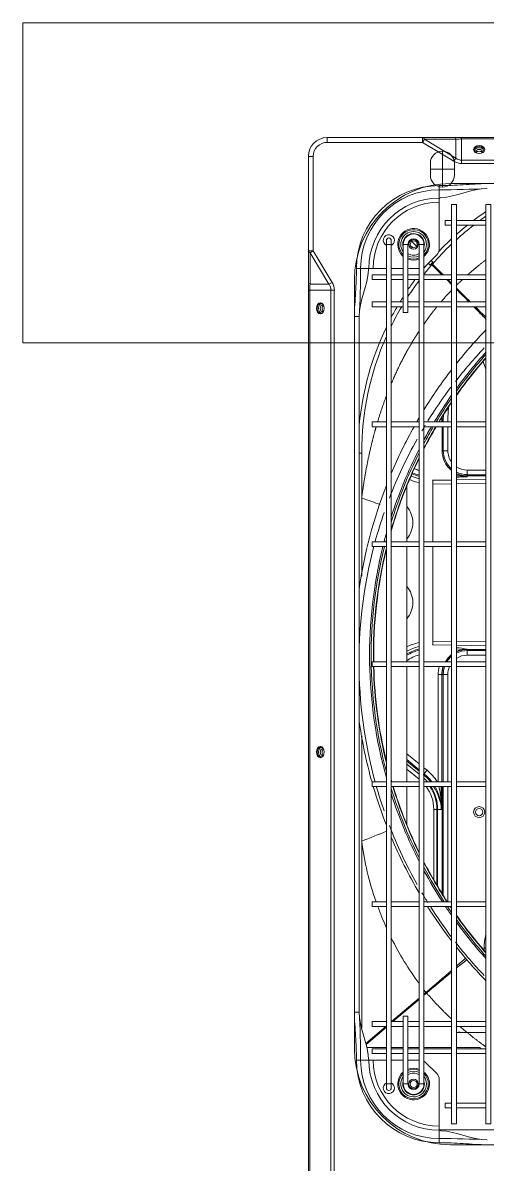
# Model space of a CAD drawing. Header units: millimetres. Extents: x 147592 to 200208, y -27981 to 8299.
# Drawn here: x 174400 to 174690, y -823 to -110 of the extents above; entities that cross this region are included whole.
import ezdxf

# ---------------------------------------------------------------- set-up
doc = ezdxf.new("R2010")
doc.units = ezdxf.units.MM
for name, color, linetype, lineweight in [('A-DETL-____-WIDE', 7, 'Continuous', 80), ('G-XREF-____-OTLN', 7, 'Continuous', 5), ('M-EQPM-____-OTLN', 7, 'Continuous', 5), ('S-FNDN-____-OTLN', 7, 'Continuous', 5)]:
    doc.layers.add(name, color=color, linetype=linetype, lineweight=lineweight)

# ---------------------------------------------------------------- blocks, each defined once
blk = doc.blocks.new('YXQH_ST_B9-20_rvt-1-三层给排水_消防平面图')
at = {"layer": 'S-FNDN-____-OTLN', "color": 251, "lineweight": 18, "true_color": 0x515151}
for p, q in [((176200.01, -110), (174400.01, -110)), ((174400.01, -110), (174400.01, -310)), ((174400.01, -310), (176200.01, -310))]:
    blk.add_line(p, q, dxfattribs=at)
blk = doc.blocks.new('RUXYQ14BA - top_dwg-V198-三层给排水_消防平面图')
at = {"layer": 'A-DETL-____-WIDE'}
blk.add_line((244.03, -142.4), (244.13, -142.48), dxfattribs=at)
for centre, major_axis in [((278.51, 246.24), (2.15, 0)), ((180.72, 148.44), (0, 2.15))]:
    blk.add_ellipse(centre, major_axis=major_axis, ratio=0.707107, start_param=3.141593, end_param=3.158144, dxfattribs=at)
at = {"layer": 'G-XREF-____-OTLN', "color": 251, "true_color": 0x666666}
for p, q in [((267.56, 255.19), (267.56, 254.32)), ((223.54, 188.42), (220.54, 188.42)), ((231.03, 188.42), (234.03, 188.42)), ((244.03, 188.42), (241.03, 188.42)), ((255.23, 169.43), (248.98, 175.68)), ((249.32, 176.08), (255.97, 169.43)), ((261.27, 163.39), (258.23, 166.43)), ((258.97, 166.43), (261.27, 164.13)), ((255.23, 77.46), (255.34, 77.47)), ((205.09, 58.01), (203.54, 58.01)), ((271.07, 44.48), (271.07, 43.14)), ((282.76, 43.75), (271.07, 43.75)), ((249.44, 40.97), (261.27, 41.13)), ((264.27, 41.17), (282.76, 41.43)), ((282.76, 39.02), (264.27, 38.76)), ((261.27, -62.13), (249.44, -61.96)), ((264.27, -59.75), (282.76, -60.01)), ((282.76, -62.43), (264.27, -62.17)), ((233.23, -129.99), (241.03, -136.31)), ((241.03, -140.91), (233.23, -134.59)), ((233.23, -136.45), (241.03, -142.78)), ((241.03, -145.88), (233.23, -139.56)), ((258.91, -150.44), (258.91, -222.42)), ((254.73, -164.73), (252.06, -164.73)), ((252.55, -164.73), (252.55, -212.86)), ((223.77, -297.39), (241.03, -282.71)), ((241.03, -283.46), (224.65, -297.39)), ((207.68, -311.07), (220.24, -300.38)), ((220.54, -300.88), (207.84, -311.68)), ((266.02, -303.48), (266.02, -304.22)), ((223.54, -336.37), (220.54, -336.37)), ((231.03, -336.37), (234.03, -336.37)), ((244.03, -336.37), (241.03, -336.37)), ((253.66, -365.3), (253.52, -365.3))]:
    blk.add_line(p, q, dxfattribs=at)
at = {"layer": 'G-XREF-____-OTLN', "color": 5, "true_color": 0x0000ff}
for p, q in [((255.52, 246.65), (255.52, 224.16)), ((248.03, 235.4), (263.02, 235.4))]:
    blk.add_line(p, q, dxfattribs=at)
at = {"layer": 'G-XREF-____-OTLN'}
for p, q in [((248.03, 239.15), (248.03, 231.66)), ((263.02, 231.66), (263.02, 239.15)), ((282.76, 203.41), (264.27, 203.41)), ((264.27, 200.42), (282.76, 200.42)), ((235.48, 187.78), (236.9, 186.37)), ((236.49, 190.3), (239.41, 187.38)), ((241.03, 188.42), (241.03, -336.37)), ((244.03, -336.37), (244.03, 188.42)), ((244.99, 174.89), (252.06, 181.96)), ((249.46, 177.33), (248.45, 178.35)), ((223.54, 173.43), (231.03, 173.43)), ((234.03, 173.43), (241.03, 173.43)), ((246.68, 176.58), (247.82, 175.44)), ((248.98, 175.68), (249.32, 176.08)), ((231.03, 169.43), (223.54, 169.43)), ((223.54, 166.43), (231.03, 166.43)), ((241.03, 169.43), (234.03, 169.43)), ((234.03, 166.43), (241.03, 166.43)), ((261.27, 169.43), (244.03, 169.43)), ((244.03, 166.43), (261.27, 166.43)), ((282.76, 169.43), (264.27, 169.43)), ((264.27, 166.43), (282.76, 166.43)), ((231.03, 152.43), (223.54, 152.43)), ((241.03, 152.43), (234.03, 152.43)), ((261.27, 152.43), (244.03, 152.43)), ((282.76, 152.43), (264.27, 152.43)), ((203.54, 143.44), (203.54, -291.39)), ((223.54, 149.44), (231.03, 149.44)), ((234.03, 149.44), (241.03, 149.44)), ((244.03, 149.44), (261.27, 149.44)), ((264.27, 149.44), (282.76, 149.44)), ((241.03, 77.46), (223.54, 77.46)), ((223.54, 74.47), (241.03, 74.47)), ((261.27, 77.46), (244.03, 77.46)), ((244.03, 74.47), (261.27, 74.47)), ((256.07, 77.47), (256.07, 77.46)), ((256.07, 74.47), (256.07, 59.48)), ((282.76, 77.46), (264.27, 77.46)), ((264.27, 74.47), (282.76, 74.47)), ((264.27, 43.14), (271.07, 43.14)), ((271.07, 44.48), (282.76, 44.48)), ((233.23, 37.26), (233.23, 2.49)), ((241.03, 2.49), (223.54, 2.49)), ((261.27, 2.49), (244.03, 2.49)), ((282.76, 2.49), (264.27, 2.49)), ((223.54, -0.5), (241.03, -0.5)), ((233.23, -0.5), (233.23, -72.48)), ((244.03, -0.5), (261.27, -0.5)), ((264.27, -0.5), (282.76, -0.5)), ((282.76, -65.47), (271.07, -65.47)), ((241.03, -72.48), (223.54, -72.48)), ((223.54, -75.47), (241.03, -75.47)), ((233.23, -75.47), (233.23, -147.45)), ((261.27, -72.48), (244.03, -72.48)), ((244.03, -75.47), (261.27, -75.47)), ((282.76, -72.48), (264.27, -72.48)), ((264.27, -75.47), (282.76, -75.47)), ((256.07, -80.47), (256.07, -147.45)), ((233.23, -133.65), (241.03, -139.97)), ((244.03, -142.4), (244.13, -142.48)), ((241.03, -147.45), (223.54, -147.45)), ((261.27, -147.45), (244.03, -147.45)), ((282.76, -147.45), (264.27, -147.45)), ((223.54, -150.44), (241.03, -150.44)), ((233.23, -150.44), (233.23, -174.14)), ((244.03, -150.44), (261.27, -150.44)), ((254.73, -150.44), (254.73, -164.73)), ((256.07, -150.44), (256.07, -218.57)), ((264.27, -150.44), (282.76, -150.44)), ((252.06, -164.73), (252.06, -212.02)), ((241.03, -222.42), (223.54, -222.42)), ((223.54, -225.41), (241.03, -225.41)), ((244.03, -221.93), (244.33, -222.42)), ((261.27, -222.42), (244.03, -222.42)), ((244.03, -225.41), (261.27, -225.41)), ((282.76, -222.42), (264.27, -222.42)), ((264.27, -225.41), (282.76, -225.41)), ((231.03, -297.39), (223.54, -297.39)), ((241.03, -297.39), (234.03, -297.39)), ((261.27, -297.39), (244.03, -297.39)), ((282.76, -297.39), (264.27, -297.39)), ((223.54, -300.38), (231.03, -300.38)), ((234.03, -300.38), (241.03, -300.38)), ((244.03, -300.38), (261.27, -300.38)), ((264.27, -300.38), (282.76, -300.38)), ((282.76, -304.22), (266.02, -304.22)), ((208.36, -313.65), (220.54, -313.65)), ((223.54, -313.65), (231.03, -313.65)), ((234.03, -313.65), (241.03, -313.65)), ((244.03, -313.65), (261.27, -313.65)), ((231.03, -314.38), (223.54, -314.38)), ((223.54, -317.38), (231.03, -317.38)), ((241.03, -314.38), (234.03, -314.38)), ((234.03, -317.38), (241.03, -317.38)), ((261.27, -314.38), (244.03, -314.38)), ((244.03, -317.38), (261.27, -317.38)), ((282.76, -314.38), (264.27, -314.38)), ((282.76, -317.71), (282.45, -317.38)), ((231.03, -321.38), (223.54, -321.38)), ((241.03, -321.38), (234.03, -321.38)), ((252.06, -329.91), (244.99, -322.84)), ((282.76, -348.36), (264.27, -348.36)), ((264.27, -351.36), (282.76, -351.36))]:
    blk.add_line(p, q, dxfattribs=at)
at = {"layer": 'G-XREF-____-OTLN', "color": 251, "true_color": 0x666666, "flags": 128}
for points in [[(263.95, 242.29), (262.78, 240.34), (243.11, 252.2), (183.55, 252.2), (183.55, 255.19)], [(244.29, 254.15), (243.11, 252.2), (243.11, 255.19)], [(267.56, 241.08), (1319.06, 241.08), (1319.06, 254.32), (1319.06, 255.19)], [(1319.06, 241.08), (1319.06, 238.96), (267.56, 238.96), (267.56, 241.08), (267.56, 254.32), (1319.06, 254.32)], [(171.76, 243.4), (174.76, 243.4), (174.76, 184.34), (186.61, 164.68), (184.66, 163.5), (172.81, 183.16), (172.81, 163.5), (184.66, 163.5)], [(253.52, 225.14), (253.52, 222.54), (253.52, 217.35), (253.52, 216.98)], [(171.76, 184.34), (174.76, 184.34), (172.81, 183.16)], [(201.81, 173.43), (204.41, 173.43), (209.6, 173.29), (209.6, 173.43), (209.97, 173.43)], [(185.87, -417.8), (185.87, 159.89), (172.64, 159.89), (171.76, 159.89)], [(185.87, 159.89), (187.99, 159.89), (187.99, -417.8), (185.87, -417.8), (172.64, -417.8), (172.64, 159.89)], [(203.54, 143.44), (200.55, 143.44), (200.55, -291.39), (203.54, -291.39)], [(253.46, 77.47), (255.34, 77.47), (258.91, 77.47), (258.91, 77.46)], [(255.34, 77.47), (255.23, 77.47), (256.07, 77.47)], [(255.34, 74.47), (255.34, 59.48), (256.07, 59.48)], [(258.91, 74.47), (258.91, 59.48), (255.34, 59.48)], [(271.07, 43.75), (271.07, 47.32), (282.76, 47.32)], [(261.27, 38.72), (249.57, 38.55), (249.57, 2.49)], [(249.57, -0.5), (249.57, -59.55), (261.27, -59.71)], [(282.76, -64.74), (271.07, -64.74), (271.07, -64.63), (271.07, -65.47)], [(282.76, -68.31), (271.07, -68.31), (271.07, -64.74)], [(252.82, -147.45), (252.82, -80.47), (255.34, -80.47), (258.91, -80.47), (258.91, -147.45)], [(256.07, -80.47), (255.34, -80.47), (255.23, -80.47), (255.23, -147.45), (255.23, -80.47)], [(244.03, -138.74), (245.92, -140.28), (244.03, -142.6), (244.13, -142.48)], [(255.34, -217.41), (255.34, -150.44), (255.23, -164.73), (252.55, -164.73), (250.14, -164.73), (250.14, -208.75)], [(281.67, -252.94), (281.67, -251.4), (282.76, -251.4)], [(244.03, -280.16), (245.28, -279.1), (245.67, -279.52), (244.03, -280.91)], [(209.97, -321.38), (209.6, -321.38), (204.41, -321.38), (201.81, -321.38)], [(253.52, -364.93), (253.52, -365.3), (253.52, -370.49), (253.52, -373.09)]]:
    blk.add_lwpolyline(points, dxfattribs=at)
at = {"layer": 'G-XREF-____-OTLN', "flags": 128}
for points in [[(183.55, 255.19), (243.11, 255.19), (262.78, 255.19), (267.56, 255.19), (1319.06, 255.19), (1323.84, 255.19), (1343.51, 255.19), (1403.06, 255.19)], [(171.76, -501.3), (171.76, -442.24), (171.76, -422.58), (171.76, -417.8), (171.76, 159.89), (171.76, 164.68), (171.76, 184.34), (171.76, 243.4)], [(253.52, 185.49), (253.52, 214.75), (253.52, 216.98)], [(261.27, 203.41), (257.27, 203.41), (257.27, 200.42), (261.27, 200.42)], [(220.54, 190.92), (220.54, 188.42), (220.54, -336.37), (220.54, -338.87)], [(223.54, -338.87), (223.54, -336.37), (223.54, 188.42), (223.54, 190.92)], [(231.03, 188.42), (231.03, 145.94), (234.03, 145.94), (234.03, 188.42)], [(209.97, 173.43), (212.2, 173.43), (220.54, 173.43)], [(220.54, 169.43), (211.54, 169.43), (211.54, 166.43), (220.54, 166.43)], [(220.54, 152.43), (211.54, 152.43), (211.54, 149.44), (220.54, 149.44)], [(220.54, 77.46), (211.54, 77.46), (211.54, 74.47), (220.54, 74.47)], [(205.09, 58.01), (205.09, 29.83), (205.09, -19.05)], [(220.54, 2.49), (211.54, 2.49), (211.54, -0.5), (220.54, -0.5)], [(220.54, -72.48), (211.54, -72.48), (211.54, -75.47), (220.54, -75.47)], [(205.09, -118.69), (205.09, -184.6), (205.09, -301.3)], [(220.54, -147.45), (211.54, -147.45), (211.54, -150.44), (220.54, -150.44)], [(220.54, -222.42), (211.54, -222.42), (211.54, -225.41), (220.54, -225.41)], [(220.54, -297.39), (211.54, -297.39), (211.54, -300.38), (220.54, -300.38)], [(234.03, -336.37), (234.03, -293.89), (231.03, -293.89), (231.03, -336.37)], [(264.27, -313.65), (278.92, -313.65), (279.65, -314.38), (278.92, -313.65)], [(220.54, -314.38), (211.54, -314.38), (211.54, -317.38), (220.54, -317.38)], [(264.27, -317.38), (282.76, -317.38), (282.65, -317.38)], [(209.97, -321.38), (212.2, -321.38), (220.54, -321.38)], [(331.34, -366.18), (330.54, -368.13), (327.35, -364.94), (253.53, -364.94), (253.53, -362.7), (253.53, -333.44)], [(261.27, -348.36), (257.27, -348.36), (257.27, -351.36), (261.27, -351.36)]]:
    blk.add_lwpolyline(points, dxfattribs=at)
at = {"layer": 'G-XREF-____-OTLN', "color": 251, "true_color": 0x666666, "flags": 128}
blk.add_lwpolyline([(263.95, 254.15), (244.29, 254.15), (263.95, 242.29)], close=True, dxfattribs=at)
at = {"layer": 'G-XREF-____-OTLN', "flags": 128}
for points in [[(261.27, -361.36), (264.27, -361.36), (264.27, 213.41), (261.27, 213.41)], [(282.76, -361.36), (285.76, -361.36), (285.76, 213.41), (282.76, 213.41)]]:
    blk.add_lwpolyline(points, close=True, dxfattribs=at)
at = {"layer": 'G-XREF-____-OTLN', "color": 251, "true_color": 0x666666}
for centre, radius in [((237.53, 188.42), 2.95), ((278.51, -166.43), 3.45), ((237.53, -336.37), 2.95)]:
    blk.add_circle(centre, radius, dxfattribs=at)
at = {"layer": 'G-XREF-____-OTLN'}
for centre, radius in [((237.53, 188.42), 2.15), ((278.51, -166.43), 2.25), ((237.53, -336.37), 2.15)]:
    blk.add_circle(centre, radius, dxfattribs=at)
for centre, radius, start, end in [((183.55, 243.4), 11.8, 90, 180), ((255.52, 239.15), 7.5, 0, 180), ((255.52, 231.66), 7.5, 180, 360), ((254.01, 217.01), 0.491, 136.52291, 182.8881), ((254.51, 216.33), 1.33, 89.26592, 129.77678), ((385.02, 58.12), 182.23, 124.13258, 127.12589), ((385.02, 58.24), 179.72, 127.71084, 132.21093), ((385.02, 58.12), 182.23, 128.66103, 131.49747), ((385.02, 58.24), 179.72, 124.67803, 126.11905), ((222.04, 190.92), 3.5, 0, 244.62307), ((237.53, 188.42), 6.5, 90, 180), ((237.53, 188.42), 6.5, 0, 90), ((222.04, 190.92), 1.5, 0, 180), ((222.04, 190.92), 3.5, 295.37693, 0), ((237.53, 188.42), 3.5, 0, 180), ((385.02, 58.24), 179.72, 133.51528, 139.02847), ((248.53, 185.49), 5, 314.99995, 0), ((385.02, 58.12), 182.23, 132.76889, 136.27633), ((210.62, 172.44), 1.32, 140.18903, 180.76827), ((209.94, 172.94), 0.489, 87.02209, 133.5669), ((384.78, 58.01), 179.7, 139.09116, 141.56358), ((384.91, 58.01), 182.22, 139.79717, 140.63384), ((241.46, 178.42), 5, 300.94512, 314.99995), ((385.02, 58.01), 180.59, 138.64257, 139.43741), ((384.91, 58.01), 182.22, 143.48674, 145.89024), ((384.78, 58.01), 179.7, 143.12883, 147.02688), ((384.91, 58.01), 182.22, 142.14491, 142.30444), ((384.91, 58.01), 182.22, 147.61003, 148.78776), ((384.78, 58.01), 179.7, 149.41565, 153.80994), ((384.91, 58.01), 182.22, 149.88396, 152.32101), ((384.91, 58.01), 182.22, 154.425, 174.42914), ((384.78, 58.01), 179.7, 156.06739, 180), ((493.47, -68.44), 292.88, 136.00779, 141.49687), ((493.47, -68.44), 281.09, 138.5579, 144.62837), ((493.47, -68.44), 280.89, 138.60412, 144.68586), ((493.47, -68.44), 292.88, 142.44918, 148.39561), ((493.47, -68.44), 281.09, 145.69846, 148.72909), ((493.47, -68.44), 280.89, 145.75829, 148.70431), ((493.47, -68.44), 292.88, 149.53349, 150.12038), ((346.04, 77.47), 89.96, 177.20392, 180), ((493.47, -68.44), 292.88, 150.7947, 157.16889), ((493.47, -68.44), 280.89, 149.41749, 152.63036), ((493.47, -68.44), 281.09, 149.44158, 152.55174), ((271.07, 59.48), 14.99, 180, 229.20661), ((493.47, -68.44), 281.09, 153.90891, 163.80733), ((493.47, -68.44), 280.89, 153.99233, 163.94839), ((249.08, 74.47), 31.33, 246.92893, 255.11604), ((271.07, 59.48), 14.99, 243.04225, 270), ((271.07, 59.48), 16.33, 245.40741, 270), ((493.47, -68.44), 292.88, 158.73161, 171.85472), ((222.11, 14.49), 14.99, 360, 42.09359), ((222.11, 14.49), 14.99, 360, 42.09359), ((222.11, 14.49), 14.99, 317.90641, 0), ((222.11, 14.49), 14.99, 317.90641, 0), ((493.47, -68.44), 281.09, 166.1673, 180.82186), ((493.47, -68.44), 280.89, 166.33392, 180.82245), ((222.11, -35.49), 14.99, 360, 42.09359), ((222.11, -35.49), 14.99, 360, 42.09359), ((222.11, -35.49), 14.99, 317.90641, 0), ((222.11, -35.49), 14.99, 317.90641, 0), ((249.08, -95.46), 31.33, 104.88396, 120.38099), ((271.07, -80.47), 14.99, 130.79339, 147.78301), ((271.07, -80.47), 14.99, 90, 116.95775), ((493.47, -68.44), 281.09, 181.43325, 193.8327), ((493.47, -68.44), 280.89, 181.43427, 193.66608), ((271.07, -80.47), 14.99, 160.5413, 180), ((493.47, -68.44), 292.88, 188.14528, 195.71767), ((226.09, -164.73), 28.65, 37.11672, 50.96449), ((493.47, -68.44), 280.89, 196.05161, 196.33532), ((493.47, -68.44), 281.09, 196.19267, 196.32337), ((493.47, -68.44), 292.88, 196.25887, 201.26839), ((493.47, -68.44), 281.09, 196.96136, 206.09109), ((493.47, -68.44), 280.89, 196.9738, 206.00767), ((226.09, -164.73), 25.97, 360, 33.38113), ((226.09, -164.73), 28.65, 360, 29.9184), ((31.44, 264.21), 481.23, 291.15129, 293.14786), ((493.47, -68.44), 292.88, 202.83111, 210.46651), ((493.47, -68.44), 280.89, 207.36964, 213.24105), ((493.47, -68.44), 281.09, 207.44826, 213.21434), ((493.47, -68.44), 292.88, 212.40838, 217.55082), ((493.47, -68.44), 281.09, 213.94807, 214.30154), ((493.47, -68.44), 280.89, 213.97553, 214.24171), ((493.47, -68.44), 280.89, 215.31414, 221.39588), ((493.47, -68.44), 281.09, 215.37163, 221.4421), ((493.47, -68.44), 292.88, 218.50313, 223.99221), ((266.02, -342.86), 38.64, 90, 92.59444), ((210.62, -320.39), 1.33, 179.26592, 219.77678), ((209.94, -320.89), 0.491, 226.52291, 272.8881), ((241.46, -326.37), 5, 45, 59.0551), ((248.53, -333.44), 5, 0, 45), ((222.04, -338.87), 3.5, 115.37693, 0), ((222.04, -338.87), 1.5, 180, 0), ((222.04, -338.87), 3.5, 0, 64.62307), ((237.53, -336.37), 6.5, 180, 360), ((237.53, -336.37), 3.5, 180, 270), ((237.53, -336.37), 3.5, 270, 0), ((254.01, -364.96), 0.489, 177.02209, 223.5669), ((254.51, -364.28), 1.32, 230.18903, 270.76827)]:
    blk.add_arc(centre, radius, start, end, dxfattribs=at)
at = {"layer": 'G-XREF-____-OTLN', "color": 251, "true_color": 0x666666}
for centre, radius, start, end in [((183.55, 243.4), 8.8, 90, 180), ((253.52, 173.43), 51.71, 90, 180), ((253.52, 173.43), 49.11, 90, 180), ((254.65, 703.33), 480.79, 269.86568, 273.44138), ((253.52, 173.43), 43.92, 90, 180), ((253.52, 173.43), 41.32, 90, 180), ((253.52, 239.34), 22, 270, 270.34893), ((237.53, 188.42), 9.91, 0, 229.03299), ((237.53, 188.42), 9.2, 0, 225.09152), ((237.53, 188.42), 8.02, 0, 215.92887), ((237.53, 188.42), 6.75, 0, 195.77569), ((237.53, 188.42), 9.2, 314.90848, 0), ((237.53, 188.42), 9.91, 310.96701, 0), ((237.53, 188.42), 6.75, 344.22431, 0), ((237.53, 188.42), 8.02, 324.07113, 0), ((237.53, 188.42), 6.75, 238.78978, 301.21022), ((237.53, 188.42), 8.02, 244.14997, 295.85003), ((237.53, 188.42), 9.2, 247.65757, 292.34243), ((237.53, 188.42), 9.91, 249.32734, 290.67266), ((-276.38, 172.3), 480.8, 356.55863, 0.13432), ((493.47, -68.44), 283.44, 138.02224, 143.96407), ((493.47, -68.44), 282.44, 138.24809, 144.2437), ((305.34, 121.33), 25.07, 193.96242, 205.78183), ((493.47, -68.44), 283.44, 145.00761, 149.01739), ((493.47, -68.44), 282.44, 145.29831, 148.89557), ((346.04, 77.47), 87.13, 173.81817, 180), ((346.04, 77.47), 90.81, 178.13512, 180), ((346.04, 77.47), 90.7, 178.01708, 180), ((493.47, -68.44), 283.44, 149.72188, 151.65003), ((493.47, -68.44), 282.44, 149.60344, 152.0281), ((493.47, -68.44), 283.44, 152.95423, 162.24338), ((493.47, -68.44), 282.44, 153.3541, 162.88785), ((271.07, 59.48), 15.73, 180, 231.47744), ((271.07, 59.48), 12.16, 180, 216.30641), ((249.08, 74.47), 33.51, 246.8852, 256.10546), ((249.08, 74.47), 32.06, 246.91016, 255.46462), ((249.08, 74.47), 28.49, 247.04684, 253.59353), ((270.1, 71.95), 28.33, 258.11468, 271.96475), ((271.07, 59.48), 12.16, 236.00161, 270), ((271.07, 59.48), 15.73, 244.39511, 270), ((271.07, 59.48), 15.84, 244.58289, 270), ((258.26, 109.52), 67.11, 275.15168, 280.99899), ((249.08, 74.47), 35.92, 246.87452, 257.05594), ((493.47, -68.44), 283.44, 164.35278, 165.50612), ((493.47, -68.44), 282.44, 165.09377, 165.4537), ((493.47, -68.44), 283.44, 166.13137, 195.64722), ((493.47, -68.44), 282.44, 166.08131, 194.90623), ((249.08, -95.46), 35.92, 102.94406, 116.17043), ((249.08, -95.46), 33.51, 103.89454, 118.21707), ((258.26, -130.51), 67.11, 79.00101, 84.8487), ((249.08, -95.46), 32.06, 104.53538, 119.61445), ((249.08, -95.46), 28.49, 106.40647, 123.78844), ((271.07, -80.47), 15.84, 128.21105, 149.68512), ((271.07, -80.47), 15.73, 128.52256, 149.45398), ((270.1, -92.94), 28.33, 88.03525, 101.88577), ((271.07, -80.47), 15.84, 90, 115.41711), ((271.07, -80.47), 15.73, 90, 115.60489), ((271.07, -80.47), 12.16, 90, 123.99839), ((271.07, -80.47), 18.25, 164.1165, 180), ((271.07, -80.47), 15.84, 161.61524, 180), ((271.07, -80.47), 15.73, 161.48396, 180), ((271.07, -80.47), 12.16, 155.73862, 180), ((226.09, -164.73), 31.49, 33.30195, 50.96449), ((226.09, -164.73), 27.91, 38.26644, 50.00034), ((226.09, -164.73), 26.47, 40.78278, 47.3171), ((493.47, -68.44), 282.44, 197.11215, 206.6459), ((493.47, -68.44), 283.44, 197.75662, 207.04577), ((226.09, -164.73), 24.05, 360, 36.44632), ((226.09, -164.73), 26.47, 360, 32.67604), ((219.07, -169.7), 36.5, 7.82719, 31.88153), ((172.02, -168.31), 83.29, 2.46154, 12.39039), ((395.35, -159.47), 191.92, 187.52562, 199.18031), ((493.47, -68.44), 282.44, 207.9719, 213.03488), ((493.47, -68.44), 283.44, 208.34997, 212.9036), ((395.35, -159.47), 191.92, 200.1328, 204.32899), ((493.47, -68.44), 283.44, 213.6286, 214.99239), ((493.47, -68.44), 282.44, 213.76356, 214.70169), ((493.47, -68.44), 282.44, 215.7563, 221.75191), ((493.47, -68.44), 283.44, 216.03593, 221.97776), ((395.35, -159.47), 191.92, 206.51368, 216.48268), ((314.5, -251.4), 32.83, 165.2026, 180), ((395.35, -159.47), 191.92, 217.94819, 218.55974), ((-276.38, -320.25), 480.79, 359.86568, 3.44138), ((253.52, -321.38), 51.71, 180, 270), ((253.52, -321.38), 49.11, 180, 270), ((187.61, -321.38), 22, 0, 0.34893), ((253.52, -321.38), 43.92, 180, 270), ((253.52, -321.38), 41.32, 180, 270), ((237.53, -336.37), 9.91, 69.32734, 110.67266), ((237.53, -336.37), 9.2, 67.65757, 112.34243), ((237.53, -336.37), 9.91, 130.96701, 360), ((237.53, -336.37), 9.2, 134.90848, 360), ((237.53, -336.37), 8.02, 144.07113, 360), ((237.53, -336.37), 6.75, 164.22431, 360), ((237.53, -336.37), 8.02, 64.14997, 115.85003), ((237.53, -336.37), 6.75, 58.78978, 121.21022), ((237.53, -336.37), 9.91, 0, 49.03299), ((237.53, -336.37), 9.2, 0, 45.09152), ((237.53, -336.37), 8.02, 0, 35.92887), ((237.53, -336.37), 6.75, 0, 15.77569), ((254.65, -851.28), 480.8, 86.55863, 90.13432)]:
    blk.add_arc(centre, radius, start, end, dxfattribs=at)
for centre, major_axis, ratio, start_param, end_param in [((243.11, 252.2), (0, 3), 0.516334, 5.420579, 6.283185), ((262.78, 252.2), (0, 3), 0.516334, 5.420579, 6.283185), ((267.56, 252.2), (-9.2, 0), 0.230578, 4.712389, 5.115386), ((278.51, 246.8), (2.95, 0), 0.707107, 6.019922, 9.424778), ((278.51, 246.8), (2.95, 0), 0.707107, 3.141593, 3.404856), ((278.51, 246.24), (2.15, 0), 0.707107, 0.000965, 3.141593), ((278.51, 246.24), (2.15, 0), 0.707107, 3.141593, 3.158144), ((267.56, 256.2), (0, 17.25), 0.707107, 2.738596, 3.141593), ((267.56, 256.2), (0, 15.13), 0.60798, 2.738596, 3.141593), ((174.76, 184.34), (3, 0), 0.516334, 3.141593, 4.004199), ((174.76, 164.68), (3, 0), 0.516334, 3.141593, 4.004199), ((170.75, 159.89), (17.25, 0), 0.707107, 0, 0.402997), ((174.76, 159.89), (0, 9.2), 0.230578, 1.1678, 1.570796), ((170.75, 159.89), (15.13, 0), 0.60798, 0, 0.402997), ((263.43, 163.53), (-29.58, 29.8), 0.026119, 1.625593, 1.927306), ((261.51, 161.59), (-29.79, 29.57), 0.026119, 4.370156, 4.645321), ((180.15, 148.44), (0, 2.95), 0.707107, 0, 3.40483), ((180.72, 148.44), (0, 2.15), 0.707107, 0.000965, 3.141593), ((180.15, 148.44), (0, 2.95), 0.707107, 6.024815, 6.283185), ((180.72, 148.44), (0, 2.15), 0.707107, 3.141593, 3.158144), ((261.51, 161.59), (-29.79, 29.57), 0.026119, 3.942447, 4.260733), ((263.43, 163.53), (-29.58, 29.8), 0.026119, 2.039718, 2.312428), ((249.44, 38.55), (-0.04, 2.5), 0.052331, 4.711654, 6.021018), ((204.34, 29.83), (-19.18, 6.52), 0.011862, 4.026649, 4.677293), ((249.44, -59.55), (0.04, 2.5), 0.052331, 3.40376, 4.713124), ((180.15, -128.95), (0, 2.95), 0.707107, 6.024815, 9.424778), ((180.72, -128.95), (0, 2.15), 0.707107, 0.000965, 3.158144), ((180.15, -128.95), (0, 2.95), 0.707107, 3.141593, 3.404829), ((245.67, -281.35), (31.86, 27.34), 0.033084, 0.62786, 0.915956), ((243.72, -279.1), (32.09, 27.09), 0.023917, 5.390886, 5.657469), ((243.72, -279.1), (32.09, 27.09), 0.023917, 4.740714, 5.272228), ((245.67, -281.35), (31.86, 27.34), 0.033084, 1.028693, 1.542413)]:
    blk.add_ellipse(centre, major_axis=major_axis, ratio=ratio, start_param=start_param, end_param=end_param, dxfattribs=at)
at = {"layer": 'G-XREF-____-OTLN'}
for centre, major_axis in [((278.51, 247.7), (3.5, 0)), ((179.25, 148.44), (0, 3.5)), ((179.25, -128.95), (0, 3.5))]:
    blk.add_ellipse(centre, major_axis=major_axis, ratio=0.707107, dxfattribs=at)
for centre, major_axis, start_param, end_param in [((278.51, 247.13), (3.5, 0), 0.11454, 3.027053), ((278.51, 245.11), (2.15, 0), 0.420294, 2.707251), ((179.82, 148.44), (0, 3.5), 0.114534, 3.027059), ((181.85, 148.44), (0, 2.15), 0.421495, 2.716531), ((179.82, -128.95), (0, 3.5), 0.114536, 3.027057), ((181.85, -128.95), (0, 2.15), 0.420294, 2.707251)]:
    blk.add_ellipse(centre, major_axis=major_axis, ratio=0.707107, start_param=start_param, end_param=end_param, dxfattribs=at)
for points, knots in [([(280.65, 246.24), (280.66, 246.22), (280.69, 246.07), (280.6, 245.89), (280.47, 245.73), (280.46, 245.72)], [0, 0, 0, 0, 0.0376259, 0.300995, 0.3193476, 0.3193476, 0.3193476, 0.3193476]), ([(180.71, 150.58), (180.74, 150.58), (180.89, 150.61), (181.06, 150.53), (181.22, 150.4), (181.23, 150.39)], [0, 0, 0, 0, 0.0376259, 0.300995, 0.3150279, 0.3150279, 0.3150279, 0.3150279]), ([(180.71, -126.81), (180.74, -126.81), (180.89, -126.78), (181.06, -126.86), (181.23, -126.99), (181.24, -127)], [0, 0, 0, 0, 0.0376259, 0.300995, 0.3193476, 0.3193476, 0.3193476, 0.3193476])]:
    blk.add_open_spline(points, degree=3, knots=knots, dxfattribs=at)
at = {"layer": 'G-XREF-____-OTLN', "color": 251, "true_color": 0x666666}
for points, degree, knots in [([(253.52, 225.14), (256.03, 225.14), (258.53, 225.19), (263.53, 225.38), (266.03, 225.51), (271.02, 225.83), (273.52, 226.01), (278.51, 226.3), (281.01, 226.41), (283.51, 226.41)], 3, [0, 0, 0, 0, 0.25, 0.25, 0.5, 0.5, 0.75, 0.75, 1, 1, 1, 1]), ([(271.49, 169.53), (276.24, 173.73), (281.32, 177.68), (281.99, 178.21), (282.68, 178.73)], 2, [0.05843563, 0.05843563, 0.05843563, 0.125, 0.125, 0.13412664, 0.13412664, 0.13412664]), ([(200.55, 143.44), (200.55, 145.94), (200.65, 148.44), (200.95, 153.44), (201.13, 155.93), (201.44, 160.93), (201.58, 163.42), (201.76, 168.42), (201.81, 170.92), (201.81, 173.43)], 3, [0, 0, 0, 0, 0.25, 0.25, 0.5, 0.5, 0.75, 0.75, 1, 1, 1, 1]), ([(243.85, 138.44), (247.17, 143.23), (250.75, 147.72), (251.46, 148.62), (252.19, 149.51)], 2, [0.79672013, 0.79672013, 0.79672013, 0.875, 0.875, 0.8902671, 0.8902671, 0.8902671]), ([(223.49, 101.12), (228.07, 112.04), (233.63, 122.03), (236.66, 127.48), (239.96, 132.63), (240.46, 133.4), (240.96, 134.17)], 2, [0.5091326, 0.5091326, 0.5091326, 0.6666667, 0.6666667, 0.75, 0.75, 0.7621915, 0.7621915, 0.7621915]), ([(205.09, 29.83), (206.25, 38.89), (207.83, 47.46), (209.49, 56.51), (211.63, 65.1), (212.81, 69.86), (214.14, 74.48)], 2, [0, 0, 0, 0.125, 0.125, 0.25, 0.25, 0.3147805, 0.3147805, 0.3147805]), ([(261.17, -295.63), (259.42, -294), (257.72, -292.34), (251.35, -286.14), (245.67, -279.52)], 2, [0.96022747, 0.96022747, 0.96022747, 0.96875, 0.96875, 1, 1, 1]), ([(201.81, -321.38), (201.81, -318.87), (201.76, -316.37), (201.58, -311.37), (201.44, -308.87), (201.13, -303.88), (200.95, -301.38), (200.65, -296.39), (200.55, -293.89), (200.55, -291.39)], 3, [0, 0, 0, 0, 0.25, 0.25, 0.5, 0.5, 0.75, 0.75, 1, 1, 1, 1]), ([(282.71, -313.14), (276.56, -308.77), (270.83, -304.06), (268.69, -302.3), (266.61, -300.5)], 2, [0.91082333, 0.91082333, 0.91082333, 0.9375, 0.9375, 0.94723623, 0.94723623, 0.94723623]), ([(283.51, -374.35), (281.01, -374.35), (278.51, -374.25), (273.52, -373.95), (271.02, -373.77), (266.03, -373.46), (263.53, -373.32), (258.53, -373.14), (256.03, -373.09), (253.52, -373.09)], 3, [0, 0, 0, 0, 0.25, 0.25, 0.5, 0.5, 0.75, 0.75, 1, 1, 1, 1])]:
    blk.add_open_spline(points, degree=degree, knots=knots, dxfattribs=at)
at = {"layer": 'G-XREF-____-OTLN'}
for points in [[(283.51, 223.41), (273.83, 223.41), (264.2, 218.01), (254.52, 217.65)], [(209.3, 172.43), (208.94, 162.75), (203.54, 153.12), (203.54, 143.44)], [(203.54, -291.39), (203.54, -301.07), (208.94, -310.7), (209.3, -320.38)], [(254.52, -365.6), (264.2, -365.96), (273.83, -371.36), (283.51, -371.36)]]:
    blk.add_open_spline(points, degree=3, dxfattribs=at)
at = {"layer": 'G-XREF-____-OTLN', "color": 251, "true_color": 0x666666}
for points in [[(264.24, 162.77), (266.19, 164.68), (268.2, 166.54)], [(254.76, 152.58), (257.89, 156.24), (261.18, 159.66)], [(215.03, 77.49), (217.5, 85.69), (220.44, 93.46)]]:
    blk.add_open_spline(points, degree=2, dxfattribs=at)
blk = doc.blocks.new('RUXYQ14BA - RUXYQ14BA-V197-三层给排水_消防平面图')
at = {"layer": 'M-EQPM-____-OTLN'}
for p, q in [((609.88, 768.29), (-609.86, 768.29)), ((-621.55, 756.6), (-621.55, 11.66)), ((-532.76, 739.5), (-76.99, 739.5)), ((-529.04, 726.51), (-532.04, 726.51)), ((-532.04, 726.51), (-532.04, 151.74)), ((-529.04, 151.74), (-529.04, 726.51)), ((-507.55, 726.51), (-510.55, 726.51)), ((-510.55, 726.51), (-510.55, 151.74)), ((-531.98, 716.51), (-536.04, 716.51)), ((-536.04, 716.51), (-536.04, 713.51)), ((-536.04, 713.51), (-531.97, 713.51)), ((-510.49, 716.51), (-529.04, 716.51)), ((-529.04, 713.51), (-510.48, 713.51)), ((-572.77, 704.02), (-572.77, 701.52)), ((-572.77, 701.52), (-572.77, 176.73)), ((-569.77, 701.52), (-569.77, 704.02)), ((-569.77, 176.73), (-569.77, 701.52)), ((-562.27, 701.52), (-562.27, 659.04)), ((-559.28, 659.04), (-559.28, 701.52)), ((-552.28, 701.52), (-552.28, 176.73)), ((-549.28, 176.73), (-549.28, 701.52)), ((-592.76, 198.74), (-592.76, 679.5)), ((-581.77, 682.53), (-581.77, 679.53)), ((-572.66, 682.53), (-581.77, 682.53)), ((-581.77, 679.53), (-572.65, 679.53)), ((-562.27, 682.53), (-569.77, 682.53)), ((-569.77, 679.53), (-562.27, 679.53)), ((-552.17, 682.53), (-559.28, 682.53)), ((-559.28, 679.53), (-552.15, 679.53)), ((-531.81, 682.53), (-549.28, 682.53)), ((-549.28, 679.53), (-532.04, 679.53)), ((-510.32, 682.53), (-529.04, 682.53)), ((-529.04, 679.53), (-510.55, 679.53)), ((-572.57, 665.53), (-581.77, 665.53)), ((-581.77, 665.53), (-581.77, 662.53)), ((-562.27, 665.53), (-569.77, 665.53)), ((-552.07, 665.53), (-559.28, 665.53)), ((-532.04, 665.53), (-549.28, 665.53)), ((-510.55, 665.53), (-529.04, 665.53)), ((-581.77, 662.53), (-572.55, 662.53)), ((-569.77, 662.53), (-562.27, 662.53)), ((-562.27, 659.04), (-559.28, 659.04)), ((-559.28, 662.53), (-552.06, 662.53)), ((-549.28, 662.53), (-532.04, 662.53)), ((-529.04, 662.53), (-510.55, 662.53)), ((-581.77, 590.56), (-581.77, 587.56)), ((-572.77, 590.56), (-581.77, 590.56)), ((-581.77, 587.56), (-572.77, 587.56)), ((-552.28, 590.56), (-569.77, 590.56)), ((-569.77, 587.56), (-552.28, 587.56)), ((-532.04, 590.56), (-549.28, 590.56)), ((-549.28, 587.56), (-532.04, 587.56)), ((-510.55, 590.56), (-529.04, 590.56)), ((-529.04, 587.56), (-510.55, 587.56)), ((-572.77, 515.59), (-581.77, 515.59)), ((-581.77, 515.59), (-581.77, 512.59)), ((-552.28, 515.59), (-569.77, 515.59)), ((-532.04, 515.59), (-549.28, 515.59)), ((-510.55, 515.59), (-529.04, 515.59)), ((-581.77, 512.59), (-572.77, 512.59)), ((-569.77, 512.59), (-552.28, 512.59)), ((-549.28, 512.59), (-532.04, 512.59)), ((-529.04, 512.59), (-510.55, 512.59)), ((-581.77, 440.62), (-581.77, 437.62)), ((-572.77, 440.62), (-581.77, 440.62)), ((-581.77, 437.62), (-572.77, 437.62)), ((-552.28, 440.62), (-569.77, 440.62)), ((-569.77, 437.62), (-552.28, 437.62)), ((-532.04, 440.62), (-549.28, 440.62)), ((-549.28, 437.62), (-532.04, 437.62)), ((-510.55, 440.62), (-529.04, 440.62)), ((-529.04, 437.62), (-510.55, 437.62)), ((-572.77, 365.65), (-581.77, 365.65)), ((-581.77, 365.65), (-581.77, 362.65)), ((-552.28, 365.65), (-569.77, 365.65)), ((-532.04, 365.65), (-549.28, 365.65)), ((-510.55, 365.65), (-529.04, 365.65)), ((-581.77, 362.65), (-572.77, 362.65)), ((-569.77, 362.65), (-552.28, 362.65)), ((-549.28, 362.65), (-532.04, 362.65)), ((-529.04, 362.65), (-510.55, 362.65)), ((-581.77, 290.68), (-581.77, 287.68)), ((-572.77, 290.68), (-581.77, 290.68)), ((-581.77, 287.68), (-572.77, 287.68)), ((-552.28, 290.68), (-569.77, 290.68)), ((-569.77, 287.68), (-552.28, 287.68)), ((-532.04, 290.68), (-549.28, 290.68)), ((-549.28, 287.68), (-532.04, 287.68)), ((-510.55, 290.68), (-529.04, 290.68)), ((-529.04, 287.68), (-510.55, 287.68)), ((-572.77, 215.71), (-581.77, 215.71)), ((-581.77, 215.71), (-581.77, 212.71)), ((-562.27, 215.71), (-569.99, 215.71)), ((-559.28, 219.21), (-562.27, 219.21)), ((-562.27, 219.21), (-562.27, 176.73)), ((-559.28, 176.73), (-559.28, 219.21)), ((-552.28, 215.71), (-559.28, 215.71)), ((-532.04, 215.71), (-549.5, 215.71)), ((-510.55, 215.71), (-529.04, 215.71)), ((-581.77, 212.71), (-572.77, 212.71)), ((-569.98, 212.71), (-562.27, 212.71)), ((-559.28, 212.71), (-552.28, 212.71)), ((-549.49, 212.71), (-532.04, 212.71)), ((-529.04, 212.71), (-510.55, 212.71)), ((-581.77, 198.72), (-581.77, 195.72)), ((-572.77, 198.72), (-581.77, 198.72)), ((-581.77, 195.72), (-572.77, 195.72)), ((-562.27, 198.72), (-569.9, 198.72)), ((-569.88, 195.72), (-562.27, 195.72)), ((-552.28, 198.72), (-559.28, 198.72)), ((-559.28, 195.72), (-552.28, 195.72)), ((-532.04, 198.72), (-549.41, 198.72)), ((-549.39, 195.72), (-532.04, 195.72)), ((-529.27, 195.72), (-510.55, 195.72)), ((-510.55, 198.72), (-529.04, 198.72)), ((-572.77, 176.73), (-572.77, 174.23)), ((-569.77, 174.23), (-569.77, 176.73)), ((-532.04, 164.73), (-536.04, 164.73)), ((-536.04, 164.73), (-536.04, 161.74)), ((-510.55, 164.73), (-529.11, 164.73)), ((-536.04, 161.74), (-532.04, 161.74)), ((-529.09, 161.74), (-510.55, 161.74)), ((-532.04, 151.74), (-529.04, 151.74)), ((-510.55, 151.74), (-507.55, 151.74)), ((-81.99, 138.74), (-532.76, 138.74))]:
    blk.add_line(p, q, dxfattribs=at)
for centre, radius, start, end in [((-609.86, 756.6), 11.69, 90, 180), ((-532.76, 679.5), 60, 90, 180), ((-555.78, 701.52), 6.5, 90, 180), ((-555.78, 701.52), 6.5, 0, 90), ((-571.27, 704.02), 1.5, 0, 180), ((-555.78, 701.52), 3.5, 0, 180), ((-304.88, 440.62), 285, 136.50455, 142.07075), ((-304.88, 440.62), 285, 142.97338, 148.08818), ((-304.88, 440.62), 285, 148.74209, 149.57183), ((-304.88, 440.62), 285, 150.77978, 158.95479), ((-304.88, 440.62), 285, 160.9093, 164.67199), ((-304.88, 440.62), 285, 165.30446, 180), ((-304.88, 440.62), 285, 180, 195.32801), ((-304.88, 440.62), 285, 195.95826, 199.0907), ((-304.88, 440.62), 285, 201.04521, 209.22022), ((-304.88, 440.62), 285, 210.42817, 211.91182), ((-304.88, 440.62), 285, 212.56164, 217.02662), ((-304.88, 440.62), 285, 217.92925, 223.49545), ((-532.76, 198.74), 60, 180, 270), ((-571.27, 174.23), 1.5, 180, 0), ((-555.78, 176.73), 6.5, 180, 360), ((-555.78, 176.73), 3.5, 180, 270), ((-555.78, 176.73), 3.5, 270, 0)]:
    blk.add_arc(centre, radius, start, end, dxfattribs=at)
blk.add_blockref('RUXYQ14BA - top_dwg-V198-三层给排水_消防平面图', (-793.31, 513.1))

msp = doc.modelspace()

# ---------------------------------------------------------------- block references
at = {"lineweight": 5}
msp.add_blockref('YXQH_ST_B9-20_rvt-1-三层给排水_消防平面图', (0, 0), dxfattribs=at)
at = {"layer": 'M-EQPM-____-OTLN', "lineweight": 80}
msp.add_blockref('RUXYQ14BA - RUXYQ14BA-V197-三层给排水_消防平面图', (175200.01, -950), dxfattribs=at)

doc.saveas('drawing.dxf')
